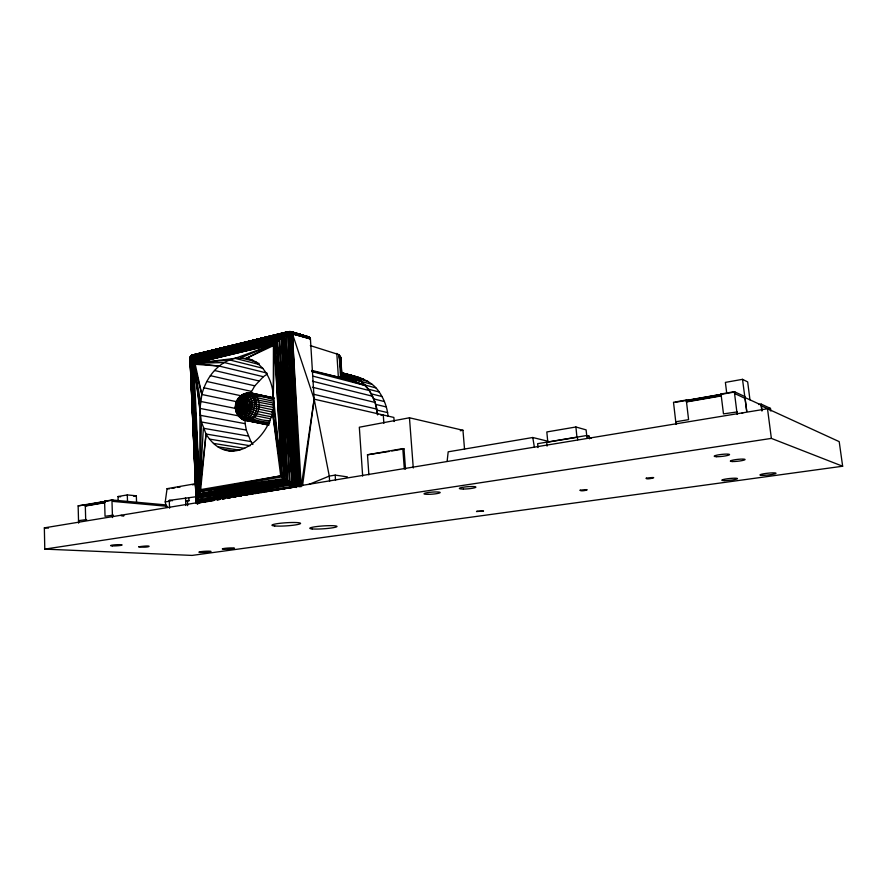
<?xml version="1.0" encoding="UTF-8"?>
<svg xmlns="http://www.w3.org/2000/svg" width="887" height="887" viewBox="0 0 887 887"><rect width="100%" height="100%" fill="white"/><g stroke="black" fill="none" stroke-linecap="round" stroke-linejoin="round"><path stroke-width="1.33" d="M193 356.009L191.049 356.153L190.04 358.148L196.116 500.257L197.18 503.55C194.331 498.793 197.856 493.405 200.695 489.58L206.039 434.02L201.416 421.979L193.821 363.215C191.415 361.253 188.088 356.23 192.789 354.955L288.829 331.649L291.834 331.86L309.652 337.382L310.428 338.923L314.153 399.15L329.288 476.097L329.609 481.286M252.906 444.476L250.888 441.56L206.039 434.02C231.341 475.609 278.873 432.435 273.307 396.301L273.44 345.642C277.154 339.211 283.275 330.385 291.834 331.86L309.33 337.149M196.116 500.257L197.08 503.35L196.138 498.827L198.1 493.46L192.59 362.162L199.464 491.254L197.147 497.995L197.025 503.151L197.679 498.383L197.934 503.727L197.679 498.383L199.985 491.065L280.724 475.875L291.657 482.816L301.225 486.653M300.338 486.664L297.333 485.422L288.53 334.344L295.26 484.557L293.486 487.262L197.723 501.975L196.493 501.155L190.927 360.488L190.106 357.783C189.74 354.855 197.047 354.711 192.789 354.955L288.829 331.649L291.834 331.86L309.652 337.382L292.799 332.57C284.283 331.25 278.23 339.921 273.44 345.642L246.198 358.403L235.099 358.348L194.475 363.348C192.801 361.796 187.889 356.241 192.546 355.521L193.166 355.787C190.428 354.811 190.195 357.927 190.383 359.745L196.404 497.43C198.211 508.107 195.14 501.443 196.825 496.132L191.647 361.275C188.499 349.622 191.914 362.572 195.207 364.291L201.837 394.493L199.974 408.408L199.73 490.888C197.468 494.569 194.996 499.547 197.302 503.738L196.215 500.756L190.195 357.372L192.734 355.343L190.882 356.264L190.084 359.157L195.207 364.291L219.133 366.065L263.339 376.72L267.275 374.037M273.728 397.842L251.165 393.019C246.786 392.453 239.889 393.906 239.534 399.25C241.741 406.268 238.836 416.347 246.841 420.671L268.162 424.851M197.535 503.727L196.493 501.155L190.927 360.488L190.04 358.148L191.326 356.463L190.084 358.47L196.249 501.111L197.003 503.151L196.249 501.111M190.472 356.774C190.683 362.617 193.2 360.699 191.603 355.776L194.563 354.9L191.925 355.299L190.661 357.461M273.761 407.432L254.868 404.062L238.747 405.625L237.383 406.922L235.953 411.202L238.093 415.449L241.53 418.708L238.925 416.513L236.23 412.156L235.255 407.654L236.186 406.612C234.434 398.607 247.429 394.793 247.418 404.239C249.18 412.267 236.153 416.092 236.186 406.612L237.295 405.259C236.984 399.505 246.098 399.039 244.945 405.326C245.289 411.235 236.23 411.679 237.295 405.259L236.408 404.15C234.323 403.263 237.616 399.56 238.426 398.185L240.466 397.731M238.747 405.625L240.244 402.875L242.328 403.629L241.785 407.122L239.545 407.344C239.246 404.405 233.558 404.55 235.454 408.153L235.787 403.973L236.441 401.844L237.139 401.789L201.837 394.493L193.821 363.215L195.207 364.291L190.55 357.605L192.346 355.099M196.304 500.867L198.222 493.627L200.684 489.602L280.724 475.875L290.803 485.444L291.158 484.923L281.878 476.751L272.32 410.803L280.724 475.875L288.574 482.484L295.748 486.919L292.566 485.854L286.013 481.586L198.344 495.511C195.561 497.141 198.089 502.607 197.823 496.953L286.501 482.051C307.312 494.735 289.861 481.785 283.252 477.96L281.878 476.751L273.307 396.301L274.371 344.489C279.061 339.1 284.283 331.915 292.189 332.026L288.042 331.749L284.206 333.335L190.916 357.195L280.891 335.829L288.563 331.793L290.293 331.594L308.587 336.916L290.504 331.605L288.208 331.738L191.925 355.299L288.829 331.649L288.042 331.749M309.94 337.692L292.799 332.57L289.916 333.013L288.186 334.432L295.26 484.557L297.91 485.865L297.633 486.597L294.905 484.391L286.479 334.854C284.173 332.337 279.849 337.315 277.93 338.912L191.038 358.947L194.175 363.47L191.869 360.798L197.923 495.301L200.695 489.58L199.775 490.844L201.416 421.979L246.309 430.051L250.888 441.56M190.395 357.062L191.248 356.718L190.006 358.525L196.26 498.161L190.505 357.051M202.28 502.386L205.019 501.975L197.213 502.652L197.746 495.112L200.218 490.267M196.138 498.827L196.604 501.288L196.881 497.718L199.952 491.121L281.611 476.951L288.153 483.504L198.167 496.332L197.923 495.301L199.985 491.065M271.322 414.318L256.055 411.08L240.565 405.182L238.947 404.35L236.896 401.013L238.426 398.185M676.06 424.396L673.499 402.266L686.272 400.037L686.926 400.303L686.505 401.955L721.264 395.935L721.641 394.272L721.02 393.994L723.482 413.874L737.374 411.901M113.381 515.136L105.043 516.278L104.599 501.255L105.675 501.355L104.644 502.718L85.318 506.067L86.361 504.703L78.145 505.856L78.588 523.142M192.789 354.955L190.971 356.031L191.492 357.139C189.796 359.39 191.647 354.124 190.361 356.962M190.084 359.157C191.137 354.19 191.925 362.561 194.353 363.182L274.305 344.112L246.198 358.403C263.239 362.084 272.631 380.013 273.307 396.301M196.493 500.091L197.402 502.752L197.712 500.689L289.384 484.49L197.923 497.419L196.836 500.434L197.213 502.652M198.222 493.627L192.59 362.162L199.73 490.888L203.345 428.266L248.227 436.049M196.737 497.54L191.293 360.022M286.933 332.06L292.189 332.026L286.046 332.581L277.487 339.654L192.435 360.044L276.323 340.996L193.455 361.874L191.614 358.326L280.891 335.829L278.795 337.903L191.659 358.06C189.995 357.871 191.681 362.705 190.04 358.148M270.191 420.693C257.119 420.615 245.621 415.005 239.357 403.607L239.069 397.487C258.361 384.503 254.735 427.634 237.594 414.118L237.916 408.397L239.08 406.789L244.324 402.188L251.01 398.895L257.285 397.808L273.218 401.179M198.566 493.992L200.695 489.58L198.1 493.46L191.647 361.275L192.667 362.24L199.73 490.888L206.039 434.02M447.126 461.307L448.19 451.816L532.765 437.502L548.188 441.316M297.633 486.597L285.869 480.177L284.383 478.503L277.043 341.661L286.967 480.155L279.505 339.444L280.492 337.648C285.348 333.412 286.811 333.379 292.433 333.911L310.428 338.923L292.377 333.678L289.04 333.967C282.82 336.029 277.398 340.431 273.44 345.642L281.29 336.095L284.949 333.279L288.752 331.86L290.603 333.922L292.322 333.412L310.328 338.468L293.032 332.935C289.217 331.561 273.329 340.12 287.565 331.86L289.04 333.967M269.326 423.565L250.677 419.884C241.574 415.859 234.002 395.757 247.351 393.008M311.803 371.076L338.368 377.141L341.728 375.855L340.763 357.572L339.1 354.7L310.317 345.597M302.534 485.766L314.153 399.15L292.233 333.157L290.936 331.705L288.208 331.738M196.315 499.836L196.26 498.272M166.379 507.153L165.237 501.92L167.066 488.682L195.373 483.737L196.315 503.594M273.174 397.908L249.269 392.797L247.706 393.107L244.768 394.97L242.417 398.318L238.448 411.568L239.357 416.69L243.16 419.762L268.938 425.128M197.59 502.84L197.679 498.383M301.425 485.278L314.153 399.15L393.85 417.433L394.161 421.547M196.803 497.629L198.998 492.352M197.369 501.831L196.969 500.545M197.047 499.348L198.178 495.545L197.147 497.995M274.205 398.185L251.165 393.019C244.524 393.484 243.093 400.425 240.565 405.182L236.33 407.82L235.476 409.484L236.341 410.847M239.534 399.25L238.991 401.545L240.244 402.875M190.317 357.516L190.472 358.082L191.182 356.973L190.195 357.372M289.672 331.627L291.391 333.867L292.4 333.911L299.95 486.32L299.174 486.309M197.69 495.057L196.881 497.718L197.479 496.665M201.837 394.493C206.017 378.095 217.77 361.996 235.099 358.348L274.305 344.112L194.475 363.348L219.133 366.065M190.472 358.082L191.148 357.228M190.006 358.525L190.605 359.934M190.084 358.47L191.16 381.909M268.484 424.74L243.16 419.762C238.791 417.356 238.891 411.745 240.488 407.687L244.368 416.602L248.77 420.493L268.75 424.418M240.577 402.776L243.371 398.429M388.062 416.136C387.198 407.499 384.126 399.095 379.159 391.965C371.32 379.758 356.629 376.376 343.402 373.505C363.326 376.143 376.376 395.901 377.585 414.883L375.101 402.454L369.424 390.59L361.186 381.366L341.894 374.591L340.763 357.572L340.386 362.96M288.53 334.344L296.945 485.278C293.32 487.783 286.357 479.911 283.252 477.96M191.503 358.415L278.529 338.213L191.503 358.415L190.772 356.751M240.211 400.713C255.511 373.749 267.098 426.425 241.863 418.875M194.375 354.867L191.925 355.299M238.947 404.35L236.241 402.443L238.082 399.704M250.267 393.784L254.802 385.834L263.339 376.72M194.175 363.47L193.455 361.874L276.023 341.406L194.353 363.171L192.49 361.741M274.349 344.056L277.276 339.688C279.582 341.484 282.698 334.355 277.487 339.654L282.898 335.341L278.884 338.557L274.349 344.056L277.93 338.912L191.681 358.171M197.746 495.112L199.187 492.54M291.712 332.248L282.155 336.905L281.412 337.991L287.443 481.02L289.827 483.781L288.353 483.659L293.076 487.14L244.269 495.29M191.437 356.219L192.08 356.186M191.725 355.432L191.525 356.33L288.752 331.86M199.054 492.407L200.695 489.58M283.141 335.574L283.862 336.406L292.311 483.138L283.119 336.838L283.396 335.84L286.224 334.488L288.186 334.432L294.905 484.391L293.719 484.047L292.156 486.398L197.579 500.878L293.076 487.14L290.803 485.444L295.46 487.318L289.827 483.781L291.468 484.457L292.222 483.293M280.492 337.648L274.571 344.267L283.696 478.049L281.878 476.751L274.571 344.267C278.651 339.122 282.975 332.847 290.071 331.782M277.043 341.661L286.013 481.586L198.167 496.332M236.896 401.013C240.82 391.821 253.094 398.873 249.668 407.277C249.081 416.469 234.977 417.056 235.51 407.133M290.736 485.522L293.708 487.018L288.574 482.484L292.91 485.355L291.158 484.923M291.357 484.624L290.515 482.772M273.44 345.642L276.456 341.151M275.569 342.77L279.283 338.912L281.412 337.991L289.639 481.719L287.765 480.632L279.361 338.978M295.881 486.697C293.996 486.253 288.829 482.45 289.727 481.774L282.476 337.271L292.311 483.138M242.328 403.629C249.325 393.152 263.339 395.968 273.329 399.749M276.001 342.681L284.383 478.503L283.175 478.038L284.694 478.88M292.133 332.913L289.683 334.044L297.333 485.422L296.568 485.333M237.716 410.847L238.836 409.495L239.29 412.1M239.069 397.487L241.22 395.458L243.637 394.648L241.963 396.023M291.346 331.915L286.335 332.703L279.749 336.993L280.946 335.851L191.071 356.485M239.29 397.82L242.317 394.87M279.749 336.993L283.585 334L285.126 335.497L294.905 484.391L283.862 336.406L290.626 332.237M286.046 332.581L289.295 332.226L279.538 339.133L284.616 334.854M275.447 342.659L277.875 340.031M240.92 402.731L247.65 395.635L252.961 393.651C264.625 399.948 258.638 422.478 244.956 420.427L241.397 416.557L239.545 407.344M283.762 336.262L284.882 335.164M286.967 333.19L288.075 332.558L282.665 335.142L278.884 338.557M280.126 337.315L285.514 333.678L284.594 333.146L192.546 355.521M281.212 338.124L281.811 336.561L283.275 335.707M276.833 341.484L280.991 338.124M283.02 335.452L284.206 334.454L282.787 335.242M237.295 405.259L240.565 405.182L244.867 403.663L246.952 401.911L256.243 399.804L274.161 403.164M190.882 356.264L290.293 331.594L289.107 331.605L291.147 331.793M279.505 339.444L280.891 338.036M190.827 356.219L192.191 355.243L287.565 331.86M243.903 401.578L241.863 403.075C244.879 398.906 249.269 395.059 254.613 394.682L273.196 398.64M236.441 401.844L236.241 402.443M281.112 335.962L285.093 333.357L290.448 332.06L287.266 333.545M278.795 337.903L281.29 336.095M291.346 333.634L299.54 486.187L292.4 333.911L301.148 485.278M283.862 336.406L293.497 484.413L297.744 486.353L298.52 485.865L290.603 333.922L297.333 485.422M284.494 333.157L192.113 355.332M282.554 335.053L286.49 332.791M196.615 501.854L197.446 503.04M240.721 396.19L237.893 398.817L237.916 400.824L239.357 403.607L238.015 402.831M283.818 334.144L286.656 332.913M191.614 358.326L191.847 359.268L191.049 357.871L191.415 356.275L290.271 331.904M236.408 404.15L237.672 403.596M236.641 408.94L237.916 408.397L236.663 412.765L238.902 415.559M308.765 484.502L329.288 476.097L335.186 475.11L347.394 476.884M274.305 344.112L240.687 357.827L256.565 361.885M286.479 334.854L287.787 334.344M194.131 355.011L192.69 355.011L193.931 355.11M290.237 333.723L293.032 332.935L310.162 338.058M191.603 355.776L193.721 355.243M193.577 354.878L290.093 331.616L289.107 331.605M242.827 394.56C263.361 389.105 254.225 429.596 238.093 415.449M287.543 333.933L292.233 333.157L310.328 338.468L292.233 333.878L299.54 486.187L290.603 333.922M285.658 333.822L291.867 332.448M285.947 334.133L292.011 332.68M275.912 341.55L194.353 363.171L274.637 343.524M244.867 403.663L256.842 401.922L273.462 405.082M191.525 356.33L284.206 333.335M190.927 360.488L191.714 361.12L196.437 497.341M192.435 360.044L277.93 338.912M192.557 355.066L287.898 331.805M191.503 356.807L282.343 334.92M191.126 358.836L192.667 360.532L276.323 340.996M381.055 415.438L383.284 415.016L383.871 423.287M464.544 449.265L462.959 430.273L409.461 417.777L359.324 427.224L362.661 476.086M198.344 495.511L283.796 479.379L199.952 491.121L283.153 478.703L288.075 483.293M289.994 331.66L291.036 331.793L288.563 331.793M749.958 399.826L747.674 381.909L742.508 379.337L725.389 382.386L726.697 392.941M460.298 430.738L462.959 430.273M118.148 500.523L118.026 496.543L127.296 494.924L136.332 495.8L136.554 502.097M172.178 488.349L174.872 487.872M177.566 487.406L180.249 486.93M192.368 484.823L195.062 484.346M368.881 474.855L367.484 454.776L402.809 448.611L403.995 448.844L405.525 469.223M389.071 451.439L367.484 454.776M391.788 450.973L403.995 448.844M104.599 501.255L111.95 499.969L166.002 504.914M133.693 496.265L136.332 495.8M721.02 393.994L734.325 391.677L744.869 396.567L746.732 411.302L742.508 379.337M675.439 402.299L734.924 391.954L735.146 393.728L744.914 398.318M85.684 504.98L105.143 501.499M686.56 400.58L721.364 394.393M85.551 505.158L104.866 501.798M686.505 400.78L721.253 394.748M85.451 505.346L104.766 501.998M686.471 401.035L721.231 395.003M85.374 505.579L104.688 502.219M686.46 401.312L721.22 395.28M85.329 505.812L104.644 502.463M686.471 401.623L721.231 395.602M286.013 481.586L198.755 494.17L283.796 479.379L199.708 491.631M575.907 426.991L546.824 431.947L547.8 442.125L576.949 437.28L575.907 426.991L586.096 429.873L587.028 438.189M198.932 493.604L283.796 479.379M169.561 508.184L169.262 500.39L196.105 496.742M165.237 501.92L170.082 501.111M758.585 404.539L761.179 404.106L770.504 408.43L770.836 411.058M186.348 501.122L189.053 500.667L188.72 497.973M761.223 405.802L770.204 409.827L769.994 408.186M214.443 500.279L198.178 502.996L197.723 501.975M217.16 499.824L219.865 499.37M222.582 498.915L225.287 498.472L222.681 498.949M228.003 498.017L230.709 497.563M233.425 497.108L236.13 496.653M238.847 496.199L241.563 495.744M86.66 519.549L78.522 520.669L79.52 520.736M44.35 527.854L767.51 408.752L839.202 441.637L842.65 466.229L192.102 555.417L44.782 549.12L44.35 527.854L48.475 528.109M214.51 500.301L197.978 502.962M217.237 499.847L219.965 499.403M228.125 498.05L230.853 497.607M233.58 497.152L236.297 496.698M239.024 496.254L241.741 495.8M244.468 495.356L247.196 494.902M249.912 494.458L252.64 494.004M255.356 493.56L258.084 493.105M260.811 492.662L263.528 492.207M266.255 491.753L268.972 491.309M271.699 490.855L274.427 490.411M277.143 489.957L293.486 487.262L292.156 486.398M198.755 494.17L284.749 480.366L292.344 486.154M197.723 499.17L289.384 484.49L197.746 500.922L290.005 484.989L292.566 485.854M44.782 549.12L771.368 438.4L842.65 466.229M197.923 497.419L288.153 483.504M207.713 501.543L210.441 501.133M198.001 497.086L288.142 483.193M244.324 402.188L246.952 401.911M244.568 407L247.207 406.723L273.351 412.255M741.654 413.309L742.696 413.342M290.149 333.479L292.322 333.412M123.57 515.68L120.787 515.491L123.925 515.824M197.269 500.723L197.435 499.603M191.537 355.576L192.368 355.72M193.488 354.833L194.53 354.889L193.776 354.844M351.806 376.254L363.603 379.059M78.145 505.856L113.015 500.068L113.059 501.41L167.41 506.311M118.026 496.543L120.621 496.787M169.262 500.39L172.499 500.7M189.053 500.667L187.423 500.512L187.645 505.679M167.066 488.682L169.484 488.815M342.072 373.46L351.041 375.434L361.186 381.366L341.506 376.155L339.1 354.7L340.553 376.798L365.588 385.601L311.958 371.62M223.092 449.254L233.891 450.94M228.458 450.651L231.152 451.073M218.058 446.826L239.712 450.219M213.479 443.411L244.657 448.39M209.432 439.098L250.167 445.762M236.474 404.006L235.587 403.895L235.487 406.024M200.285 415.316L245.167 423.676L246.309 430.051M239.39 416.025L199.974 408.408L193.821 363.215L199.73 490.888M282.476 337.271L291.657 482.816L293.464 483.725M269.825 422.312C258.272 421.99 246.497 418.453 241.164 407.543L241.353 410.104M235.798 408.497L200.495 401.412L193.821 363.215M270.369 418.742L255.733 415.803L243.249 409.062M271.644 416.768C261.554 415.016 250.322 413.298 242.461 406.08C252.34 404.139 262.652 408.197 272.398 409.572M203.955 387.796L241.841 395.946M297.91 485.865L293.719 484.047M340.608 372.784L345.498 373.848L341.65 372.817M206.815 381.465L251.376 391.367M210.352 375.656L254.802 385.834M242.661 404.794L247.207 406.723M376.997 410.127L387.619 412.61M214.488 370.478L258.816 380.911M314.098 394.382L376.82 409.118M375.689 404.394L386.311 406.945M312.357 387.231L375.101 402.454M373.815 398.939L384.448 401.567M266.932 373.039L224.2 362.517L194.475 363.348L229.556 359.922L262.84 368.249M312.49 381.233L372.618 396.245M371.398 393.861L382.053 396.556M311.836 370.4L338.368 377.141L365.588 385.601L341.506 376.155M235.099 358.348L258.982 364.402M313.222 376.221L369.424 390.59M256.487 362.75L259.104 363.426M368.493 389.227L379.159 391.965M246.198 358.403L252.795 360.089M365.134 385.091L375.811 387.874M236.186 406.612L237.383 406.922M361.364 381.499L372.063 384.337M357.239 378.516L367.983 381.388M340.996 372.74L351.041 375.434L340.597 372.551M356.308 377.951L341.074 373.305L341.672 374.048L356.308 377.951L341.018 372.839M348.203 374.491L359.002 377.396M589.411 438.821L589.134 436.16L586.75 435.506L537.633 443.666L538.01 447.591M340.475 372.529L351.041 375.434M339.1 354.7L341.728 375.855L361.186 381.366L341.672 374.048M290.825 331.838L309.652 337.382M290.504 331.605L308.587 336.916M284.594 478.991L285.681 479.357M676.371 421.99L675.761 421.78L688.589 419.651L686.272 400.037M296.269 486.021L288.741 482.24M285.869 480.177L289.095 481.741M291.535 332.071L293.032 332.935L291.069 332.88L289.683 334.044L288.818 333.512M294.34 486.176L291.258 484.779M744.803 397.454L761.113 404.971L761.866 410.825M192.667 362.24L193.299 362.55M291.579 484.302L296.147 486.253L291.901 483.792L291.657 482.816M294.207 486.364L295.604 487.118M297.744 486.353L295.26 484.557M292.122 483.459L294.839 485.344M290.304 483.06L287.443 481.02L288.486 482.617L281.611 476.951M283.119 478.126L280.724 475.875L285.703 480.432M291.79 483.958L293.153 484.989M288.408 482.728L281.811 477.151M190.439 357.76L190.783 357.328M195.207 364.291L192.013 360.554M299.107 486.564L298.52 485.865L299.03 486.83M196.426 501.798L196.748 502.264L196.393 499.969M284.749 480.366L283.153 478.703M245.677 410.06L244.224 407.765L241.785 407.122L242.661 409.539M196.393 498.605L196.958 497.818L197.18 503.295L196.714 500.323M196.681 502.63L197.08 503.35M237.794 414.861L235.953 411.202M190.084 358.204L190.128 357.76M196.626 502.12L197.025 503.151M197.346 503.428L197.036 501.643M192.667 360.532L193.499 362.229L190.284 357.394M190.106 358.581L190.295 359.246M532.765 437.502L534.34 446.937M767.51 408.752L771.368 438.4M761.179 404.106L762.033 410.792M734.325 391.677L737.164 414.34M273.263 403.541L281.878 476.751L274.371 344.489M577.382 437.069L577.648 439.73M546.68 442.158L547.068 446.106M409.461 417.777L413.275 467.992M402.809 448.611L404.328 469.023M274.571 344.267L284.383 478.503M340.431 356.097L341.728 375.855M336.816 353.414L338.368 377.141M277.675 341.04L286.967 480.155M335.186 475.11L335.519 480.31M241.43 398.418L241.541 400.425M244.967 419.717L245.167 423.676M191.703 361.342L198.1 493.46M191.304 384.603L192.035 401.212M192.235 405.292L192.911 420.516M193.1 424.651L193.787 439.819M194.053 445.296L194.663 459.111M195.051 467.371L195.606 479.8M196.038 486.819L196.482 499.104M190.716 363.626L191.137 373.305M191.614 384.381L192.035 394.072M192.523 405.137L192.945 414.828M193.421 425.904L193.787 434.198M194.264 445.274L194.685 454.964M195.229 467.416L195.583 475.72M196.071 486.797L196.493 496.476M195.484 466.562L195.595 469.312M196.493 491.298L196.326 487.174L196.47 489.923M185.505 497.651L185.826 505.512M193.676 425.183L193.787 427.933M194.497 445.762L194.719 451.25M195.317 466.34L195.583 473.203M196.127 486.919L196.459 495.157M127.296 494.924L127.506 501.266M111.95 499.969L112.483 517.576M85.285 504.614L85.684 519.483M340.763 357.572L340.874 362.816M591.274 438.278A7.673 1.209 -5.7 0 1 589.356 438.378M587.416 436.493A7.673 1.209 -5.7 0 1 589.134 436.16M138.76 546.791C149.315 548.388 155.447 544.352 138.76 546.791M477.029 511.322L476.507 511.555L483.537 511.012L477.029 511.322M580.131 490.201C580.442 492.274 595.887 488.205 580.131 490.201M646.268 478.148C644.971 480.477 663.609 475.986 646.268 478.148M274.748 525.969A14.303 1.563 -3.7 0 0 299.318 524.106A14.303 1.563 -3.7 0 0 284.594 522.853A14.303 1.563 -3.7 0 0 274.748 525.969M312.157 528.929A13.682 1.441 -3.9 0 0 335.707 527.144A13.682 1.441 -3.9 0 0 322.192 526.002A13.682 1.441 -3.9 0 0 312.157 528.929M112.25 545.893A5.765 0.565 -3 0 0 121.907 545.161A5.765 0.565 -3 0 0 114.944 544.806A5.765 0.565 -3 0 0 112.25 545.893M732.584 461.539A7.473 0.942 -6.2 0 0 744.914 459.754A7.473 0.942 -6.2 0 0 735.567 459.632A7.473 0.942 -6.2 0 0 732.584 461.539M716.674 456.694A7.717 1.009 -6.2 0 0 729.369 454.82A7.717 1.009 -6.2 0 0 719.612 454.665A7.717 1.009 -6.2 0 0 716.674 456.694M200.351 552.468A6.12 0.554 -3.4 0 0 210.751 551.67A6.12 0.554 -3.4 0 0 203.888 551.348A6.12 0.554 -3.4 0 0 200.351 552.468M223.668 549.253A6.176 0.577 -3.5 0 0 234.19 548.443A6.176 0.577 -3.5 0 0 227.416 548.088A6.176 0.577 -3.5 0 0 223.668 549.253M762.266 475.365A8.138 0.92 -6.1 0 0 775.781 473.514A8.138 0.92 -6.1 0 0 765.836 473.447A8.138 0.92 -6.1 0 0 762.266 475.365M724.213 480.61A7.95 0.898 -5.9 0 0 737.319 478.814A7.95 0.898 -5.9 0 0 727.318 478.78A7.95 0.898 -5.9 0 0 724.213 480.61M428.033 494.347A8.138 1.031 -4.4 0 0 440.196 492.529A8.138 1.031 -4.4 0 0 428 492.562A8.138 1.031 -4.4 0 0 428.033 494.347M463.336 489.036A8.282 1.064 -4.6 0 0 475.909 487.151A8.282 1.064 -4.6 0 0 463.701 487.151A8.282 1.064 -4.6 0 0 463.336 489.036"/></g></svg>
